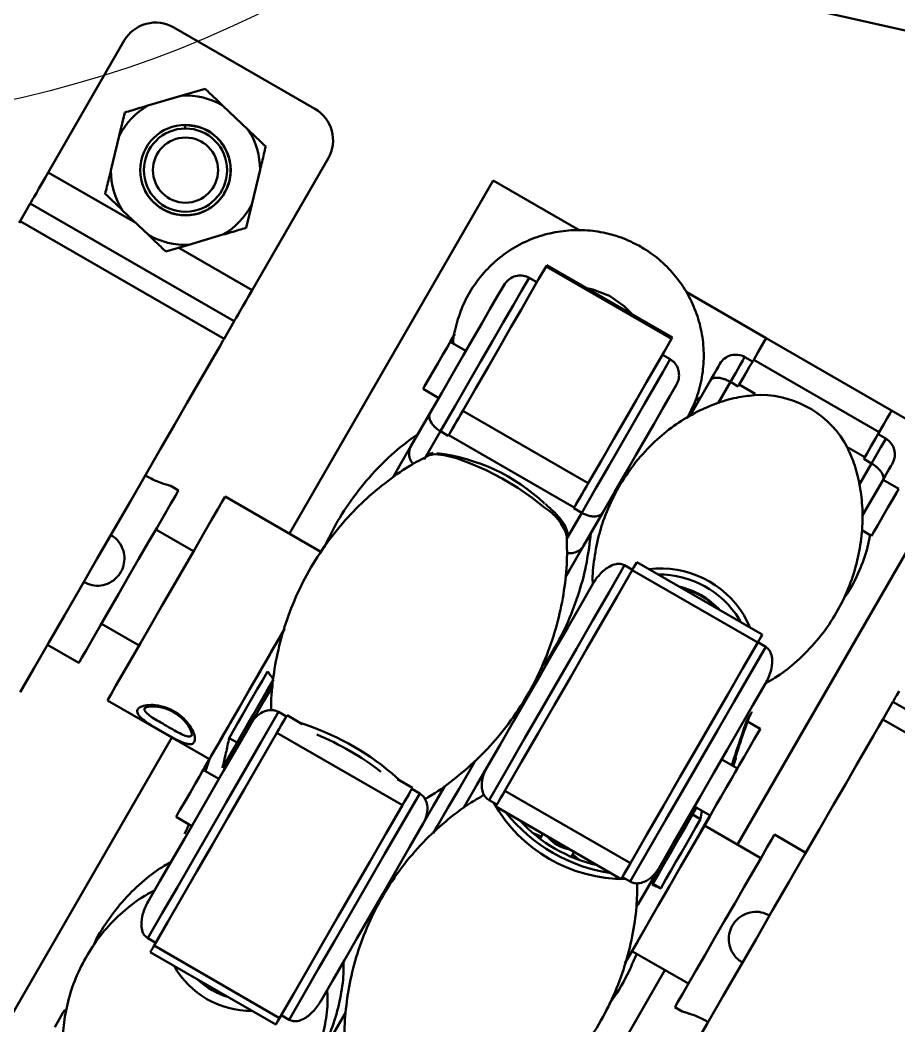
# Model space of a CAD drawing. Header units: millimetres. Extents: x 4430 to 5189, y 950 to 1287.
# Drawn here: x 4604.1 to 4652.7, y 1089.6 to 1145.1 of the extents above; entities that cross this region are included whole.
import ezdxf

# ---------------------------------------------------------------- set-up
doc = ezdxf.new("R2010")
doc.units = ezdxf.units.MM
doc.header["$LTSCALE"] = 0.5
doc.layers.add('BOL', color=7, linetype='Continuous', lineweight=50)
doc.layers.add('HAT', color=3, linetype='Continuous')

msp = doc.modelspace()

# ---------------------------------------------------------------- linework, layer by layer
at = {"layer": 'BOL'}
for p, q in [((4612.617, 1144.662), (4620.411, 1140.162)), ((4605.688, 1136.66), (4609.885, 1143.93)), ((4611.193, 1140.343), (4613.077, 1140.897)), ((4613.077, 1140.897), (4614.35, 1141.272)), ((4615.311, 1140.356), (4616.734, 1139.002)), ((4609.607, 1138.678), (4609.919, 1139.968)), ((4613.113, 1139.244), (4613.242, 1139.272)), ((4613.242, 1139.189), (4613.242, 1139.272)), ((4613.243, 1139.083), (4613.242, 1139.189)), ((4609.145, 1136.769), (4609.607, 1138.678)), ((4616.946, 1130.16), (4621.143, 1137.43)), ((4605.509, 1136.351), (4605.336, 1136.052)), ((4605.688, 1136.66), (4605.509, 1136.351)), ((4605.688, 1136.66), (4610.524, 1133.868)), ((4617.383, 1136.796), (4616.92, 1134.887)), ((4605.336, 1136.052), (4605.175, 1135.772)), ((4630.254, 1136.211), (4619.004, 1116.725)), ((4635.036, 1133.45), (4630.254, 1136.211)), ((4604.906, 1135.306), (4604.807, 1135.135)), ((4605.03, 1135.521), (4604.906, 1135.306)), ((4605.175, 1135.772), (4605.03, 1135.521)), ((4604.135, 1133.97), (4604.697, 1134.944)), ((4604.737, 1135.013), (4604.697, 1134.944)), ((4604.697, 1134.944), (4615.955, 1128.444)), ((4604.807, 1135.135), (4604.737, 1135.013)), ((4616.92, 1134.887), (4616.608, 1133.597)), ((4611.216, 1133.209), (4609.794, 1134.564)), ((4604.075, 1133.867), (4604.135, 1133.97)), ((4604.135, 1133.97), (4615.393, 1127.47)), ((4615.335, 1133.222), (4613.45, 1132.668)), ((4613.45, 1132.668), (4612.177, 1132.293)), ((4612.889, 1132.503), (4616.946, 1130.16)), ((4632.764, 1130.758), (4633.174, 1131.468)), ((4633.174, 1131.468), (4633.211, 1131.532)), ((4640.102, 1127.468), (4633.174, 1131.468)), ((4633.211, 1131.532), (4633.22, 1131.547)), ((4640.148, 1127.547), (4633.22, 1131.547)), ((4632.235, 1130.842), (4631.823, 1130.127)), ((4632.235, 1130.842), (4632.668, 1130.592)), ((4630.48, 1129.802), (4630.838, 1130.422)), ((4632.303, 1129.96), (4632.764, 1130.758)), ((4635.429, 1130.272), (4635.76, 1130.199)), ((4616.767, 1129.851), (4616.595, 1129.552)), ((4616.946, 1130.16), (4616.767, 1129.851)), ((4630.076, 1129.102), (4630.48, 1129.802)), ((4631.823, 1130.127), (4631.348, 1129.305)), ((4631.793, 1129.075), (4632.303, 1129.96)), ((4635.76, 1130.199), (4636.679, 1129.84)), ((4636.679, 1129.84), (4637.491, 1129.279)), ((4645.323, 1127.511), (4640.908, 1130.06)), ((4616.433, 1129.272), (4616.288, 1129.021)), ((4616.595, 1129.552), (4616.433, 1129.272)), ((4631.348, 1129.305), (4630.813, 1128.378)), ((4637.491, 1129.279), (4637.938, 1128.823)), ((4616.065, 1128.635), (4615.995, 1128.513)), ((4616.164, 1128.806), (4616.065, 1128.635)), ((4616.288, 1129.021), (4616.164, 1128.806)), ((4629.627, 1128.325), (4630.076, 1129.102)), ((4631.235, 1128.109), (4631.793, 1129.075)), ((4615.393, 1127.47), (4615.955, 1128.444)), ((4615.995, 1128.513), (4615.955, 1128.444)), ((4629.135, 1127.472), (4629.627, 1128.325)), ((4630.813, 1128.378), (4630.22, 1127.352)), ((4630.632, 1127.065), (4631.235, 1128.109)), ((4615.333, 1127.367), (4615.393, 1127.47)), ((4627.883, 1127.303), (4628.14, 1127.748)), ((4628.601, 1126.548), (4629.135, 1127.472)), ((4639.692, 1126.758), (4640.102, 1127.468)), ((4640.139, 1127.532), (4640.102, 1127.468)), ((4640.148, 1127.547), (4640.139, 1127.532)), ((4645.301, 1127.472), (4645.221, 1127.334)), ((4645.323, 1127.511), (4645.301, 1127.472)), ((4652.251, 1123.511), (4645.323, 1127.511)), ((4614.86, 1126.548), (4615.154, 1127.057)), ((4615.154, 1127.057), (4615.333, 1127.367)), ((4627.478, 1126.602), (4627.706, 1126.998)), ((4627.706, 1126.998), (4627.848, 1127.242)), ((4627.848, 1127.242), (4627.883, 1127.303)), ((4628.749, 1126.803), (4627.883, 1127.303)), ((4630.22, 1127.352), (4629.574, 1126.233)), ((4629.986, 1125.946), (4630.632, 1127.065)), ((4645.083, 1127.095), (4644.888, 1126.757)), ((4645.221, 1127.334), (4645.083, 1127.095)), ((4614.455, 1125.846), (4614.86, 1126.548)), ((4627.197, 1126.115), (4627.478, 1126.602)), ((4628.029, 1125.556), (4628.601, 1126.548)), ((4639.231, 1125.96), (4639.692, 1126.758)), ((4640.029, 1126.342), (4639.596, 1126.592)), ((4644.119, 1126.425), (4644.03, 1126.271)), ((4644.14, 1126.462), (4644.119, 1126.425)), ((4644.573, 1126.212), (4644.14, 1126.462)), ((4644.888, 1126.757), (4644.636, 1126.321)), ((4613.946, 1124.965), (4614.455, 1125.846)), ((4626.906, 1125.611), (4627.197, 1126.115)), ((4629.574, 1126.233), (4628.877, 1125.025)), ((4629.3, 1124.758), (4629.986, 1125.946)), ((4638.721, 1125.075), (4639.231, 1125.96)), ((4639.617, 1125.627), (4640.029, 1126.342)), ((4642.581, 1125.761), (4642.689, 1125.949)), ((4642.689, 1125.949), (4642.754, 1126.06)), ((4642.754, 1126.06), (4642.774, 1126.096)), ((4643.871, 1125.996), (4643.644, 1125.603)), ((4644.03, 1126.271), (4643.871, 1125.996)), ((4644.302, 1125.743), (4644.414, 1125.936)), ((4644.414, 1125.936), (4644.51, 1126.102)), ((4644.51, 1126.102), (4644.586, 1126.233)), ((4644.586, 1126.233), (4644.636, 1126.321)), ((4644.636, 1126.321), (4651.564, 1122.321)), ((4626.65, 1125.167), (4626.906, 1125.611)), ((4627.419, 1124.5), (4628.029, 1125.556)), ((4639.142, 1124.805), (4639.617, 1125.627)), ((4642.233, 1125.159), (4642.428, 1125.497)), ((4642.428, 1125.497), (4642.581, 1125.761)), ((4643.644, 1125.603), (4643.349, 1125.092)), ((4643.947, 1125.127), (4644.062, 1125.326)), ((4644.062, 1125.326), (4644.183, 1125.536)), ((4644.183, 1125.536), (4644.302, 1125.743)), ((4613.343, 1123.919), (4613.946, 1124.965)), ((4626.383, 1124.705), (4626.385, 1124.71)), ((4626.383, 1124.705), (4627.249, 1124.205)), ((4626.385, 1124.71), (4626.467, 1124.851)), ((4626.467, 1124.851), (4626.65, 1125.167)), ((4628.877, 1125.025), (4628.132, 1123.736)), ((4628.577, 1123.506), (4629.3, 1124.758)), ((4638.163, 1124.109), (4638.721, 1125.075)), ((4638.607, 1123.878), (4639.142, 1124.805)), ((4640.364, 1124.922), (4640.007, 1124.302)), ((4641.104, 1123.203), (4642.233, 1125.159)), ((4643.349, 1125.092), (4642.677, 1123.929)), ((4643.349, 1125.092), (4643.782, 1124.842)), ((4643.844, 1124.949), (4643.782, 1124.842)), ((4643.844, 1124.949), (4643.947, 1125.127)), ((4644.725, 1124.441), (4643.844, 1124.949)), ((4626.775, 1123.385), (4627.419, 1124.5)), ((4640.007, 1124.302), (4639.602, 1123.602)), ((4641.704, 1124.243), (4641.422, 1124.089)), ((4612.654, 1122.727), (4613.343, 1123.919)), ((4628.132, 1123.736), (4627.344, 1122.371)), ((4637.56, 1123.065), (4638.163, 1124.109)), ((4638.015, 1122.852), (4638.607, 1123.878)), ((4639.602, 1123.602), (4639.153, 1122.825)), ((4625.712, 1121.543), (4626.775, 1123.385)), ((4628.233, 1122.91), (4628.354, 1123.12)), ((4628.354, 1123.12), (4628.471, 1123.322)), ((4628.471, 1123.322), (4628.577, 1123.506)), ((4628.577, 1123.506), (4635.505, 1119.506)), ((4636.914, 1121.946), (4637.56, 1123.065)), ((4652.011, 1123.095), (4651.816, 1122.757)), ((4652.149, 1123.334), (4652.011, 1123.095)), ((4652.229, 1123.472), (4652.149, 1123.334)), ((4652.251, 1123.511), (4652.229, 1123.472)), ((4656.235, 1121.211), (4652.251, 1123.511)), ((4611.893, 1121.408), (4612.654, 1122.727)), ((4627.913, 1122.357), (4628.006, 1122.517)), ((4628.006, 1122.517), (4628.114, 1122.705)), ((4628.114, 1122.705), (4628.233, 1122.91)), ((4637.368, 1121.733), (4638.015, 1122.852)), ((4639.153, 1122.825), (4638.661, 1121.972)), ((4651.816, 1122.757), (4651.564, 1122.321)), ((4627.344, 1122.371), (4626.516, 1120.936)), ((4627.344, 1122.371), (4627.777, 1122.121)), ((4627.777, 1122.121), (4627.798, 1122.156)), ((4627.798, 1122.156), (4627.843, 1122.234)), ((4634.726, 1118.156), (4627.798, 1122.156)), ((4627.843, 1122.234), (4627.913, 1122.357)), ((4636.228, 1120.758), (4636.914, 1121.946)), ((4638.661, 1121.972), (4638.128, 1121.048)), ((4651.342, 1121.936), (4651.231, 1121.743)), ((4651.438, 1122.102), (4651.342, 1121.936)), ((4651.514, 1122.233), (4651.438, 1122.102)), ((4651.934, 1121.962), (4651.501, 1122.212)), ((4651.564, 1122.321), (4651.514, 1122.233)), ((4651.824, 1121.771), (4651.913, 1121.925)), ((4651.913, 1121.925), (4651.934, 1121.962)), ((4611.072, 1119.986), (4611.893, 1121.408)), ((4625.089, 1120.465), (4625.712, 1121.543)), ((4636.671, 1120.525), (4637.368, 1121.733)), ((4649.641, 1121.781), (4649.867, 1121.36)), ((4650.772, 1120.949), (4649.88, 1121.464)), ((4651.111, 1121.536), (4650.99, 1121.326)), ((4651.231, 1121.743), (4651.111, 1121.536)), ((4651.438, 1121.103), (4651.665, 1121.496)), ((4651.665, 1121.496), (4651.824, 1121.771)), ((4626.631, 1121.021), (4626.641, 1121.026)), ((4626.641, 1121.026), (4627.007, 1121.101)), ((4627.007, 1121.101), (4627.541, 1121.052)), ((4627.541, 1121.052), (4628.219, 1120.882)), ((4628.219, 1120.882), (4629.005, 1120.6)), ((4638.128, 1121.048), (4637.555, 1120.056)), ((4643.735, 1099.56), (4656.235, 1121.211)), ((4650.772, 1120.949), (4650.711, 1120.842)), ((4651.144, 1120.592), (4650.711, 1120.842)), ((4650.875, 1121.127), (4650.772, 1120.949)), ((4650.99, 1121.326), (4650.875, 1121.127)), ((4651.144, 1120.592), (4651.438, 1121.103)), ((4624.729, 1119.84), (4625.089, 1120.465)), ((4629.005, 1120.6), (4629.861, 1120.22)), ((4635.505, 1119.506), (4636.228, 1120.758)), ((4635.927, 1119.236), (4636.671, 1120.525)), ((4637.596, 1120.127), (4637.838, 1120.247)), ((4650.465, 1119.418), (4651.144, 1120.592)), ((4652.107, 1120.261), (4651.955, 1119.997)), ((4652.215, 1120.449), (4652.107, 1120.261)), ((4652.28, 1120.56), (4652.215, 1120.449)), ((4652.3, 1120.596), (4652.28, 1120.56)), ((4610.205, 1118.484), (4611.072, 1119.986)), ((4629.861, 1120.22), (4630.743, 1119.761)), ((4630.743, 1119.761), (4631.607, 1119.245)), ((4637.555, 1120.056), (4636.945, 1119)), ((4637.758, 1120.208), (4637.614, 1119.924)), ((4651.955, 1119.997), (4651.76, 1119.659)), ((4652.647, 1119.196), (4651.781, 1119.696)), ((4612.875, 1119.109), (4612.427, 1119.368)), ((4631.607, 1119.245), (4632.41, 1118.699)), ((4635.139, 1117.871), (4635.927, 1119.236)), ((4635.399, 1119.322), (4635.282, 1119.12)), ((4635.505, 1119.506), (4635.399, 1119.322)), ((4651.76, 1119.659), (4650.627, 1117.698)), ((4652.633, 1119.173), (4652.522, 1118.981)), ((4652.647, 1119.196), (4652.633, 1119.173)), ((4612.704, 1118.813), (4612.459, 1118.388)), ((4612.843, 1119.054), (4612.704, 1118.813)), ((4612.875, 1119.109), (4612.843, 1119.054)), ((4615.296, 1118.503), (4615.429, 1118.733)), ((4615.429, 1118.733), (4615.453, 1118.775)), ((4620.744, 1115.72), (4615.453, 1118.775)), ((4632.41, 1118.699), (4633.111, 1118.15)), ((4635.043, 1118.705), (4634.934, 1118.517)), ((4635.161, 1118.91), (4635.043, 1118.705)), ((4635.282, 1119.12), (4635.161, 1118.91)), ((4636.945, 1119), (4636.301, 1117.885)), ((4652.316, 1118.624), (4652.046, 1118.156)), ((4652.522, 1118.981), (4652.316, 1118.624)), ((4609.307, 1116.929), (4610.205, 1118.484)), ((4612.459, 1118.388), (4612.118, 1117.798)), ((4614.703, 1117.476), (4615.051, 1118.079)), ((4615.051, 1118.079), (4615.296, 1118.503)), ((4634.706, 1118.121), (4634.726, 1118.156)), ((4635.139, 1117.871), (4634.706, 1118.121)), ((4634.771, 1118.234), (4634.726, 1118.156)), ((4634.842, 1118.357), (4634.771, 1118.234)), ((4634.934, 1118.517), (4634.842, 1118.357)), ((4652.046, 1118.156), (4651.754, 1117.649)), ((4612.118, 1117.798), (4611.696, 1117.067)), ((4614.265, 1116.717), (4614.703, 1117.476)), ((4634.315, 1116.445), (4635.139, 1117.871)), ((4636.301, 1117.885), (4635.238, 1116.043)), ((4651.754, 1117.649), (4651.483, 1117.18)), ((4608.393, 1115.346), (4609.307, 1116.929)), ((4611.696, 1117.067), (4611.209, 1116.224)), ((4613.703, 1115.744), (4611.625, 1116.944)), ((4650.601, 1116.914), (4651.147, 1116.598)), ((4651.483, 1117.18), (4651.275, 1116.82)), ((4613.753, 1115.829), (4614.265, 1116.717)), ((4651.162, 1116.624), (4651.147, 1116.598)), ((4651.275, 1116.82), (4651.162, 1116.624)), ((4611.209, 1116.224), (4610.679, 1115.305)), ((4613.184, 1114.844), (4613.753, 1115.829)), ((4635.238, 1116.043), (4634.466, 1114.707)), ((4607.479, 1113.764), (4608.393, 1115.346)), ((4610.679, 1115.305), (4610.125, 1114.346)), ((4612.58, 1113.798), (4613.184, 1114.844)), ((4634.466, 1114.707), (4634.255, 1114.341)), ((4637.506, 1114.971), (4636.649, 1113.488)), ((4637.93, 1114.705), (4637.115, 1113.294)), ((4637.506, 1114.971), (4637.939, 1114.721)), ((4637.93, 1114.705), (4638.027, 1114.874)), ((4644.858, 1110.705), (4637.93, 1114.705)), ((4638.027, 1114.874), (4638.105, 1115.009)), ((4638.105, 1115.009), (4638.158, 1115.1)), ((4638.158, 1115.1), (4638.183, 1115.143)), ((4638.183, 1115.143), (4638.184, 1115.147)), ((4645.113, 1111.147), (4638.184, 1115.147)), ((4610.125, 1114.346), (4609.571, 1113.387)), ((4606.581, 1112.208), (4607.479, 1113.764)), ((4611.962, 1112.728), (4612.58, 1113.798)), ((4635.072, 1112.756), (4635.758, 1113.944)), ((4609.571, 1113.387), (4609.04, 1112.468)), ((4636.649, 1113.488), (4635.761, 1111.949)), ((4637.115, 1113.294), (4636.275, 1111.838)), ((4609.04, 1112.468), (4608.554, 1111.625)), ((4611.353, 1111.673), (4611.962, 1112.728)), ((4634.368, 1111.536), (4635.072, 1112.756)), ((4605.714, 1110.706), (4606.581, 1112.208)), ((4635.761, 1111.949), (4634.845, 1110.363)), ((4643.83, 1112.005), (4643.931, 1111.829)), ((4644.113, 1112.207), (4644.448, 1111.53)), ((4608.554, 1111.625), (4608.132, 1110.894)), ((4608.625, 1111.748), (4610.703, 1110.548)), ((4610.775, 1110.672), (4611.353, 1111.673)), ((4618.725, 1111.441), (4618.514, 1111.077)), ((4618.633, 1111.282), (4618.727, 1111.445)), ((4633.647, 1110.288), (4634.368, 1111.536)), ((4636.275, 1111.838), (4635.413, 1110.345)), ((4608.132, 1110.894), (4607.791, 1110.304)), ((4618.514, 1111.077), (4617.9, 1110.014)), ((4618.022, 1110.225), (4618.633, 1111.282)), ((4644.955, 1110.874), (4644.858, 1110.705)), ((4645.033, 1111.009), (4644.955, 1110.874)), ((4645.086, 1111.1), (4645.033, 1111.009)), ((4645.111, 1111.143), (4645.086, 1111.1)), ((4645.113, 1111.147), (4645.111, 1111.143)), ((4604.893, 1109.284), (4605.714, 1110.706)), ((4605.643, 1110.583), (4607.375, 1109.583)), ((4607.791, 1110.304), (4607.546, 1109.879)), ((4610.248, 1109.759), (4610.775, 1110.672)), ((4632.913, 1109.017), (4633.647, 1110.288)), ((4634.845, 1110.363), (4633.907, 1108.738)), ((4635.413, 1110.345), (4634.532, 1108.82)), ((4644.858, 1110.705), (4644.043, 1109.294)), ((4644.444, 1108.988), (4645.3, 1110.471)), ((4645.3, 1110.471), (4644.867, 1110.721)), ((4607.546, 1109.879), (4607.407, 1109.638)), ((4609.792, 1108.97), (4610.248, 1109.759)), ((4617.9, 1110.014), (4617.284, 1108.946)), ((4617.405, 1109.155), (4618.022, 1110.225)), ((4604.132, 1107.965), (4604.893, 1109.284)), ((4607.407, 1109.638), (4607.375, 1109.583)), ((4616.803, 1108.113), (4617.405, 1109.155)), ((4633.024, 1109.208), (4632.877, 1109.293)), ((4644.043, 1109.294), (4643.203, 1107.838)), ((4609.423, 1108.331), (4609.792, 1108.97)), ((4617.284, 1108.946), (4616.688, 1107.913)), ((4617.511, 1108.622), (4617.228, 1108.132)), ((4617.797, 1109.118), (4617.511, 1108.622)), ((4617.743, 1108.013), (4618.123, 1108.671)), ((4632.168, 1107.725), (4632.913, 1109.017)), ((4633.907, 1108.738), (4632.951, 1107.082)), ((4634.532, 1108.82), (4633.637, 1107.27)), ((4643.555, 1107.449), (4644.444, 1108.988)), ((4609.155, 1107.866), (4609.423, 1108.331)), ((4616.238, 1107.134), (4616.803, 1108.113)), ((4617.228, 1108.132), (4616.949, 1107.649)), ((4617.605, 1107.502), (4618.079, 1108.324)), ((4645.284, 1108.444), (4644.598, 1107.256)), ((4608.953, 1107.517), (4608.997, 1107.592)), ((4608.953, 1107.517), (4614.583, 1104.267)), ((4608.997, 1107.592), (4609.155, 1107.866)), ((4616.688, 1107.913), (4616.133, 1106.952)), ((4616.949, 1107.649), (4616.676, 1107.177)), ((4617.068, 1106.571), (4617.605, 1107.502)), ((4617.368, 1107.363), (4617.743, 1108.013)), ((4631.413, 1106.419), (4632.168, 1107.725)), ((4643.203, 1107.838), (4642.341, 1106.345)), ((4652.368, 1107.513), (4652.328, 1107.444)), ((4652.439, 1107.635), (4652.368, 1107.513)), ((4652.537, 1107.806), (4652.439, 1107.635)), ((4652.661, 1108.021), (4652.537, 1107.806)), ((4616.133, 1106.952), (4615.639, 1106.097)), ((4615.731, 1106.256), (4616.238, 1107.134)), ((4616.676, 1107.177), (4616.411, 1106.718)), ((4616.998, 1106.723), (4617.368, 1107.363)), ((4632.951, 1107.082), (4631.982, 1105.404)), ((4633.637, 1107.27), (4632.73, 1105.699)), ((4642.64, 1105.863), (4643.555, 1107.449)), ((4644.598, 1107.256), (4643.894, 1106.036)), ((4651.766, 1106.47), (4652.328, 1107.444)), ((4663.586, 1100.944), (4652.328, 1107.444)), ((4616.411, 1106.718), (4616.155, 1106.274)), ((4616.637, 1106.098), (4616.998, 1106.723)), ((4616.856, 1106.205), (4617.068, 1106.571)), ((4618.401, 1106.881), (4617.428, 1105.195)), ((4618.401, 1106.881), (4618.834, 1106.631)), ((4618.659, 1106.327), (4618.749, 1106.483)), ((4618.749, 1106.483), (4618.817, 1106.601)), ((4618.817, 1106.601), (4618.858, 1106.673)), ((4618.858, 1106.673), (4618.871, 1106.695)), ((4619.707, 1106.213), (4618.871, 1106.695)), ((4630.653, 1105.101), (4631.413, 1106.419)), ((4644.35, 1106.553), (4644.235, 1106.355)), ((4644.438, 1106.706), (4644.35, 1106.553)), ((4644.5, 1106.813), (4644.438, 1106.706)), ((4644.535, 1106.874), (4644.5, 1106.813)), ((4644.543, 1106.887), (4644.535, 1106.874)), ((4651.706, 1106.367), (4651.527, 1106.057)), ((4651.766, 1106.47), (4651.706, 1106.367)), ((4663.024, 1099.97), (4651.766, 1106.47)), ((4615.639, 1106.097), (4615.225, 1105.38)), ((4615.3, 1105.509), (4615.731, 1106.256)), ((4615.909, 1105.847), (4615.674, 1105.44)), ((4616.155, 1106.274), (4615.909, 1105.847)), ((4616.11, 1104.913), (4616.865, 1106.221)), ((4616.286, 1105.489), (4616.637, 1106.098)), ((4618.313, 1105.728), (4618.434, 1105.938)), ((4618.434, 1105.938), (4618.552, 1106.142)), ((4618.552, 1106.142), (4618.659, 1106.327)), ((4642.341, 1106.345), (4641.46, 1104.82)), ((4641.701, 1104.238), (4642.64, 1105.863)), ((4643.894, 1106.036), (4643.174, 1104.788)), ((4645, 1105.951), (4644.302, 1106.354)), ((4644.986, 1105.927), (4644.875, 1105.735)), ((4645, 1105.951), (4644.986, 1105.927)), ((4651.527, 1106.057), (4651.233, 1105.548)), ((4612.504, 1105.467), (4601.254, 1085.981)), ((4615.225, 1105.38), (4614.905, 1104.826)), ((4614.96, 1104.921), (4615.3, 1105.509)), ((4616.112, 1105.187), (4615.674, 1105.44)), ((4615.946, 1104.901), (4616.286, 1105.489)), ((4617.404, 1104.154), (4618.313, 1105.728)), ((4625.241, 1101.728), (4618.313, 1105.728)), ((4631.982, 1105.404), (4631.005, 1103.711)), ((4632.73, 1105.699), (4631.816, 1104.116)), ((4644.669, 1105.378), (4644.399, 1104.911)), ((4644.875, 1105.735), (4644.669, 1105.378)), ((4651.233, 1105.548), (4650.828, 1104.846)), ((4614.905, 1104.826), (4614.691, 1104.454)), ((4614.724, 1104.512), (4614.96, 1104.921)), ((4615.364, 1103.621), (4616.11, 1104.913)), ((4615.62, 1104.335), (4615.946, 1104.901)), ((4617.428, 1105.195), (4616.466, 1103.528)), ((4629.888, 1103.777), (4630.653, 1105.101)), ((4641.46, 1104.82), (4640.565, 1103.27)), ((4643.174, 1104.788), (4642.44, 1103.517)), ((4644.399, 1104.911), (4644.107, 1104.404)), ((4650.828, 1104.846), (4650.319, 1103.965)), ((4614.317, 1103.806), (4614.58, 1104.262)), ((4614.583, 1104.268), (4614.373, 1103.605)), ((4614.58, 1104.262), (4614.583, 1104.268)), ((4614.59, 1104.28), (4614.583, 1104.267)), ((4614.584, 1104.269), (4614.601, 1104.299)), ((4614.691, 1104.454), (4614.59, 1104.28)), ((4614.601, 1104.299), (4614.724, 1104.512)), ((4615.308, 1103.796), (4615.62, 1104.335)), ((4616.506, 1102.598), (4617.404, 1104.154)), ((4629.252, 1104.174), (4628.993, 1103.727)), ((4628.994, 1103.729), (4629.248, 1104.168)), ((4640.745, 1102.582), (4641.701, 1104.238)), ((4643.736, 1103.762), (4642.87, 1104.262)), ((4643.516, 1104.097), (4643.582, 1104.213)), ((4643.662, 1104.35), (4643.577, 1104.398)), ((4643.582, 1104.213), (4643.629, 1104.293)), ((4643.629, 1104.293), (4643.655, 1104.339)), ((4643.655, 1104.339), (4643.662, 1104.35)), ((4644.107, 1104.404), (4643.836, 1103.935)), ((4614.038, 1103.324), (4614.194, 1103.594)), ((4614.194, 1103.594), (4614.243, 1103.68)), ((4614.243, 1103.68), (4614.317, 1103.806)), ((4615.109, 1103.18), (4614.243, 1103.68)), ((4614.629, 1102.347), (4615.364, 1103.621)), ((4628.993, 1103.727), (4628.367, 1102.642)), ((4628.368, 1102.644), (4628.994, 1103.729)), ((4629.357, 1102.857), (4629.89, 1103.781)), ((4631.005, 1103.711), (4630.024, 1102.013)), ((4631.816, 1104.116), (4630.898, 1102.525)), ((4643.429, 1103.947), (4643.516, 1104.097)), ((4643.722, 1103.738), (4643.611, 1103.546)), ((4643.736, 1103.762), (4643.722, 1103.738)), ((4643.836, 1103.935), (4643.736, 1103.762)), ((4650.319, 1103.965), (4649.716, 1102.919)), ((4613.799, 1102.91), (4614.038, 1103.324)), ((4616.466, 1103.528), (4615.519, 1101.889)), ((4624.652, 1103.498), (4625.081, 1103.11)), ((4625.799, 1102.695), (4624.964, 1103.177)), ((4640.565, 1103.27), (4639.658, 1101.699)), ((4642.44, 1103.517), (4641.694, 1102.225)), ((4643.405, 1103.189), (4643.135, 1102.722)), ((4643.611, 1103.546), (4643.405, 1103.189)), ((4613.514, 1102.416), (4613.799, 1102.91)), ((4615.621, 1101.066), (4616.506, 1102.598)), ((4625.677, 1102.483), (4625.587, 1102.327)), ((4625.745, 1102.601), (4625.677, 1102.483)), ((4625.786, 1102.673), (4625.745, 1102.601)), ((4626.196, 1102.381), (4625.762, 1102.631)), ((4625.799, 1102.695), (4625.786, 1102.673)), ((4627.577, 1102.773), (4626.961, 1101.706)), ((4628.367, 1102.642), (4627.757, 1101.585)), ((4627.758, 1101.587), (4628.368, 1102.644)), ((4628.638, 1101.611), (4629.357, 1102.857)), ((4630.777, 1102.317), (4630.898, 1102.525)), ((4630.898, 1102.525), (4637.826, 1098.525)), ((4639.776, 1100.904), (4640.745, 1102.582)), ((4643.135, 1102.722), (4642.843, 1102.215)), ((4649.716, 1102.919), (4649.027, 1101.727)), ((4613.225, 1101.916), (4613.514, 1102.416)), ((4613.908, 1101.098), (4614.629, 1102.347)), ((4625.222, 1100.695), (4626.196, 1102.381)), ((4625.363, 1101.938), (4625.241, 1101.728)), ((4625.48, 1102.142), (4625.363, 1101.938)), ((4625.587, 1102.327), (4625.48, 1102.142)), ((4630.024, 1102.013), (4630.457, 1101.763)), ((4630.483, 1101.808), (4630.564, 1101.947)), ((4630.564, 1101.947), (4630.664, 1102.12)), ((4630.664, 1102.12), (4630.777, 1102.317)), ((4641.694, 1102.225), (4640.94, 1100.919)), ((4642.843, 1102.215), (4642.572, 1101.746)), ((4612.809, 1101.194), (4612.978, 1101.487)), ((4612.978, 1101.487), (4613.225, 1101.916)), ((4615.519, 1101.889), (4614.593, 1100.285)), ((4624.332, 1100.154), (4625.241, 1101.728)), ((4626.961, 1101.706), (4626.392, 1100.721)), ((4627.757, 1101.585), (4627.182, 1100.59)), ((4627.183, 1100.592), (4627.758, 1101.587)), ((4628.611, 1101.565), (4628.638, 1101.611)), ((4630.395, 1101.655), (4630.398, 1101.661)), ((4630.395, 1101.655), (4637.323, 1097.655)), ((4630.398, 1101.661), (4630.427, 1101.71)), ((4630.427, 1101.71), (4630.483, 1101.808)), ((4639.658, 1101.699), (4638.744, 1100.116)), ((4641.488, 1101.596), (4641.266, 1101.212)), ((4641.37, 1101.664), (4642.236, 1101.164)), ((4641.703, 1100.957), (4641.778, 1101.428)), ((4642.364, 1101.386), (4642.251, 1101.19)), ((4642.572, 1101.746), (4642.364, 1101.386)), ((4649.027, 1101.727), (4648.266, 1100.408)), ((4612.743, 1101.081), (4612.744, 1101.082)), ((4612.743, 1101.081), (4613.61, 1100.581)), ((4612.744, 1101.082), (4612.809, 1101.194)), ((4613.202, 1099.876), (4613.908, 1101.098)), ((4614.755, 1099.565), (4615.621, 1101.066)), ((4638.799, 1099.211), (4639.776, 1100.904)), ((4640.94, 1100.919), (4640.179, 1099.601)), ((4641.266, 1101.212), (4640.909, 1100.593)), ((4641.265, 1101.21), (4641.703, 1100.957)), ((4641.45, 1100.52), (4641.703, 1100.957)), ((4641.727, 1100.283), (4642.205, 1101.111)), ((4642.207, 1101.114), (4641.729, 1100.287)), ((4642.205, 1101.111), (4642.251, 1101.19)), ((4642.251, 1101.19), (4642.207, 1101.114)), ((4642.251, 1101.19), (4642.236, 1101.164)), ((4613.226, 1100.189), (4613.272, 1100.27)), ((4613.272, 1100.27), (4613.346, 1100.397)), ((4613.346, 1100.397), (4613.443, 1100.677)), ((4614.593, 1100.285), (4613.692, 1098.724)), ((4624.26, 1099.028), (4625.222, 1100.695)), ((4626.392, 1100.721), (4625.637, 1099.413)), ((4626.945, 1100.18), (4627.183, 1100.592)), ((4627.182, 1100.59), (4626.946, 1100.181)), ((4640.909, 1100.593), (4640.543, 1099.96)), ((4641.184, 1099.341), (4641.727, 1100.283)), ((4641.729, 1100.287), (4641.186, 1099.346)), ((4641.189, 1100.067), (4641.45, 1100.52)), ((4645.034, 1098.81), (4641.916, 1100.61)), ((4648.266, 1100.408), (4647.445, 1098.986)), ((4612.515, 1098.685), (4613.202, 1099.876)), ((4613.206, 1100.155), (4613.226, 1100.189)), ((4613.206, 1100.155), (4613.206, 1100.154)), ((4613.206, 1100.155), (4613.206, 1100.155)), ((4623.434, 1098.598), (4624.332, 1100.154)), ((4632.45, 1100.193), (4632.452, 1100.193)), ((4632.452, 1100.193), (4632.91, 1100.01)), ((4632.993, 1100.155), (4632.841, 1099.892)), ((4638.744, 1100.116), (4637.826, 1098.525)), ((4640.543, 1099.96), (4640.17, 1099.314)), ((4640.919, 1099.6), (4641.189, 1100.067)), ((4645.368, 1099.388), (4645.613, 1099.813)), ((4645.613, 1099.813), (4645.752, 1100.054)), ((4645.752, 1100.054), (4645.784, 1100.109)), ((4647.516, 1099.109), (4645.784, 1100.109)), ((4613.909, 1098.1), (4614.755, 1099.565)), ((4625.637, 1099.413), (4624.89, 1098.121)), ((4634.573, 1098.892), (4634.725, 1099.155)), ((4637.819, 1097.513), (4638.799, 1099.211)), ((4640.179, 1099.601), (4639.415, 1098.277)), ((4640.17, 1099.314), (4639.792, 1098.659)), ((4640.594, 1098.321), (4641.184, 1099.341)), ((4641.186, 1099.346), (4640.597, 1098.325)), ((4640.643, 1099.122), (4640.919, 1099.6)), ((4645.027, 1098.798), (4645.368, 1099.388)), ((4611.848, 1097.531), (4612.515, 1098.685)), ((4613.692, 1098.724), (4612.821, 1097.216)), ((4622.55, 1097.066), (4623.434, 1098.598)), ((4623.313, 1097.389), (4624.26, 1099.028)), ((4634.69, 1098.975), (4635.03, 1098.704)), ((4639.792, 1098.659), (4639.411, 1097.999)), ((4640.077, 1098.141), (4640.362, 1098.635)), ((4640.362, 1098.635), (4640.643, 1099.122)), ((4644.605, 1098.067), (4645.027, 1098.798)), ((4647.445, 1098.986), (4646.578, 1097.484)), ((4613.087, 1096.677), (4613.909, 1098.1)), ((4624.89, 1098.121), (4624.155, 1096.847)), ((4637.592, 1098.12), (4637.492, 1097.947)), ((4637.705, 1098.317), (4637.592, 1098.12)), ((4637.826, 1098.525), (4637.705, 1098.317)), ((4639.375, 1098.209), (4638.841, 1097.283)), ((4639.415, 1098.277), (4639.375, 1098.209)), ((4639.789, 1097.643), (4640.077, 1098.141)), ((4639.981, 1097.258), (4640.594, 1098.321)), ((4640.597, 1098.325), (4639.983, 1097.262)), ((4644.118, 1097.224), (4644.605, 1098.067)), ((4611.205, 1096.416), (4611.848, 1097.531)), ((4624.725, 1097.834), (4624.85, 1097.762)), ((4624.826, 1097.775), (4624.762, 1097.631)), ((4637.327, 1097.661), (4637.323, 1097.655)), ((4637.355, 1097.71), (4637.327, 1097.661)), ((4637.411, 1097.808), (4637.355, 1097.71)), ((4637.819, 1097.513), (4637.386, 1097.763)), ((4637.492, 1097.947), (4637.411, 1097.808)), ((4639.411, 1097.999), (4639.028, 1097.336)), ((4639.501, 1097.143), (4639.789, 1097.643)), ((4646.578, 1097.484), (4645.68, 1095.929)), ((4612.821, 1097.216), (4611.984, 1095.766)), ((4621.683, 1095.565), (4622.55, 1097.066)), ((4622.387, 1095.785), (4623.313, 1097.389)), ((4638.841, 1097.283), (4638.258, 1096.273)), ((4639.063, 1097.396), (4639.501, 1097.143)), ((4639.364, 1096.19), (4639.981, 1097.258)), ((4639.983, 1097.262), (4639.367, 1096.195)), ((4643.587, 1096.305), (4644.118, 1097.224)), ((4612.294, 1095.303), (4613.087, 1096.677)), ((4624.155, 1096.847), (4623.434, 1095.598)), ((4638.258, 1096.273), (4638.19, 1096.156)), ((4638.768, 1095.158), (4639.364, 1096.19)), ((4639.367, 1096.195), (4638.771, 1095.162)), ((4643.034, 1095.346), (4643.587, 1096.305)), ((4645.68, 1095.929), (4644.766, 1094.346)), ((4611.984, 1095.766), (4611.186, 1094.384)), ((4611.531, 1093.982), (4612.294, 1095.303)), ((4620.837, 1094.1), (4621.683, 1095.565)), ((4621.486, 1094.224), (4622.387, 1095.785)), ((4623.434, 1095.598), (4622.728, 1094.376)), ((4642.48, 1094.387), (4643.034, 1095.346)), ((4638.214, 1094.197), (4638.768, 1095.158)), ((4638.771, 1095.162), (4638.216, 1094.201)), ((4611.186, 1094.384), (4611.619, 1094.134)), ((4620.615, 1092.716), (4621.486, 1094.224)), ((4622.728, 1094.376), (4622.041, 1093.185)), ((4637.72, 1093.343), (4638.214, 1094.197)), ((4638.216, 1094.201), (4637.723, 1093.347)), ((4641.949, 1093.468), (4642.48, 1094.387)), ((4644.766, 1094.346), (4643.852, 1092.764)), ((4611.323, 1093.622), (4611.335, 1093.642)), ((4611.323, 1093.622), (4618.251, 1089.622)), ((4611.335, 1093.642), (4611.375, 1093.712)), ((4611.375, 1093.712), (4611.442, 1093.827)), ((4611.442, 1093.827), (4611.531, 1093.982)), ((4611.531, 1093.982), (4618.459, 1089.982)), ((4620.016, 1092.677), (4620.837, 1094.1)), ((4637.916, 1093.682), (4641.034, 1091.882)), ((4622.041, 1093.185), (4621.375, 1092.031)), ((4637.723, 1093.347), (4637.529, 1093.011)), ((4637.556, 1093.058), (4637.72, 1093.343)), ((4641.463, 1092.625), (4641.949, 1093.468)), ((4619.222, 1091.303), (4620.016, 1092.677)), ((4619.778, 1091.266), (4620.615, 1092.716)), ((4627.235, 1070.981), (4639.735, 1092.632)), ((4641.041, 1091.894), (4641.463, 1092.625)), ((4643.852, 1092.764), (4642.954, 1091.208)), ((4621.375, 1092.031), (4620.731, 1090.916)), ((4640.7, 1091.304), (4641.041, 1091.894)), ((4618.459, 1089.982), (4619.222, 1091.303)), ((4618.98, 1089.884), (4619.778, 1091.266)), ((4640.316, 1090.638), (4640.455, 1090.879)), ((4640.455, 1090.879), (4640.7, 1091.304)), ((4642.954, 1091.208), (4642.087, 1089.706)), ((4606.308, 1089.935), (4606.501, 1090.27)), ((4606.501, 1090.27), (4606.596, 1090.433)), ((4606.596, 1090.433), (4606.602, 1090.444)), ((4621.835, 1089.828), (4622.095, 1090.279)), ((4640.284, 1090.583), (4640.316, 1090.638)), ((4640.284, 1090.583), (4640.732, 1090.324)), ((4606.046, 1089.481), (4606.308, 1089.935)), ((4618.304, 1089.712), (4618.263, 1089.642)), ((4618.37, 1089.827), (4618.304, 1089.712)), ((4618.459, 1089.982), (4618.37, 1089.827)), ((4618.98, 1089.884), (4618.547, 1090.134)), ((4620.331, 1087.223), (4621.835, 1089.828)), ((4642.087, 1089.706), (4641.266, 1088.284)), ((4618.263, 1089.642), (4618.251, 1089.622))]:
    msp.add_line(p, q, dxfattribs=at)
msp.add_lwpolyline([(4570.275, 1163.039), (4717.401, 1130.072)], dxfattribs=at)
for radius in [2.5, 2.3, 1.8]:
    msp.add_circle((4613.264, 1136.783), radius, dxfattribs=at)
for centre, radius, start, end in [((4611.617, 1142.93), 2, 60, 150), ((4613.264, 1136.783), 4.119, 60.1872, 92.5977), ((4613.264, 1136.783), 4.119, 120.1872, 152.5977), ((4619.411, 1138.43), 2, 330, 60), ((4613.264, 1136.783), 4.119, 0.1872, 32.5977), ((4613.264, 1136.783), 4.119, 180.1872, 212.5977), ((4613.264, 1136.783), 4.119, 300.1872, 332.5977), ((4613.264, 1136.783), 4.119, 240.1872, 272.5977), ((4643.64, 1125.596), 1, 60, 150), ((4644.982, 1118.905), 5.475, 31.6892, 93.4608), ((4651.434, 1121.096), 1, 330, 60), ((4625.958, 1110.856), 10.366, 46.5932, 83.4761), ((4631.591, 1115.721), 2.866, 17.4061, 57.9649), ((4639.477, 1109.358), 5.442, 31.57, 96.6262), ((4639.416, 1109.274), 5.191, 31.7472, 90.5524), ((4639.478, 1109.387), 4.536, 43.1067, 76.8937), ((4639.607, 1109.611), 4.242, 44.2537, 75.7461), ((4615.018, 1091.965), 15.027, 50.1263, 72.2867), ((4614.685, 1091.444), 15.333, 52.3325, 67.6674), ((4637.484, 1105.933), 8.272, 209.4707, 270.5293), ((4638.147, 1107.082), 9.211, 218.6017, 261.3983), ((4637.835, 1106.541), 8.326, 222.7668, 257.2331), ((4634.865, 1101.397), 2.145, 219.6527, 260.3473), ((4616.882, 1095.249), 4.871, 209.3238, 270.6761), ((4616.844, 1095.183), 4.229, 226.567, 253.4337), ((4616.744, 1095.01), 3.954, 231.7669, 248.2331)]:
    msp.add_arc(centre, radius, start, end, dxfattribs=at)
for points, knots in [([(4614.35, 1141.272), (4614.538, 1141.093), (4614.855, 1140.791), (4615.179, 1140.482), (4615.311, 1140.356)], [0, 0, 0, 0, 0.592737, 1, 1, 1, 1]), ([(4609.919, 1139.968), (4610.049, 1140.006), (4610.468, 1140.13), (4610.897, 1140.256), (4611.193, 1140.343)], [0, 0, 0, 0, 0.309705, 1, 1, 1, 1]), ([(4613.242, 1139.272), (4613.544, 1139.242), (4614.158, 1139.183), (4614.955, 1138.682), (4615.559, 1137.908), (4615.831, 1136.892), (4615.645, 1135.844), (4615.082, 1134.991), (4614.273, 1134.437), (4613.315, 1134.232), (4612.337, 1134.398), (4611.544, 1134.931), (4611.078, 1135.436), (4611.003, 1135.74), (4611.003, 1135.741)], [0, 0, 0, 0, 0.085038, 0.172566, 0.256918, 0.358137, 0.460103, 0.548407, 0.640338, 0.730038, 0.819442, 0.911427, 0.999858, 1, 1, 1, 1]), ([(4616.734, 1139.002), (4616.781, 1138.956), (4617.106, 1138.647), (4617.423, 1138.345), (4617.695, 1138.086)], [0, 0, 0, 0, 0.145977, 1, 1, 1, 1]), ([(4617.695, 1138.086), (4617.663, 1137.955), (4617.56, 1137.531), (4617.455, 1137.096), (4617.383, 1136.796)], [0, 0, 0, 0, 0.309701, 1, 1, 1, 1]), ([(4608.833, 1135.479), (4608.864, 1135.61), (4608.967, 1136.035), (4609.072, 1136.469), (4609.145, 1136.769)], [0, 0, 0, 0, 0.309701, 1, 1, 1, 1]), ([(4609.794, 1134.564), (4609.746, 1134.609), (4609.422, 1134.918), (4609.104, 1135.221), (4608.833, 1135.479)], [0, 0, 0, 0, 0.145977, 1, 1, 1, 1]), ([(4616.608, 1133.597), (4616.478, 1133.559), (4616.06, 1133.436), (4615.631, 1133.309), (4615.335, 1133.222)], [0, 0, 0, 0, 0.309699, 1, 1, 1, 1]), ([(4612.177, 1132.293), (4611.989, 1132.472), (4611.672, 1132.774), (4611.348, 1133.083), (4611.216, 1133.209)], [0, 0, 0, 0, 0.592742, 1, 1, 1, 1]), ([(4638.202, 1132.664), (4638.048, 1132.742), (4637.542, 1132.996), (4636.626, 1133.302), (4635.454, 1133.49), (4634.264, 1133.473), (4633.093, 1133.254), (4631.976, 1132.839), (4630.945, 1132.24), (4630.031, 1131.474), (4629.261, 1130.563), (4628.65, 1129.535), (4628.247, 1128.418), (4628.047, 1127.624), (4628.04, 1127.212), (4628.039, 1127.196)], [0, 0, 0, 0, 0.037821, 0.124457, 0.211259, 0.298171, 0.385205, 0.472362, 0.559628, 0.646975, 0.734367, 0.821764, 0.909125, 0.9964, 1, 1, 1, 1]), ([(4640.984, 1123.129), (4641.161, 1123.482), (4641.514, 1124.189), (4641.807, 1125.346), (4641.913, 1126.532), (4641.812, 1127.718), (4641.513, 1128.869), (4641.022, 1129.951), (4640.355, 1130.935), (4639.531, 1131.788), (4638.784, 1132.341), (4638.321, 1132.598), (4638.202, 1132.664)], [0, 0, 0, 0, 0.106991, 0.214477, 0.321836, 0.429041, 0.536087, 0.642984, 0.749761, 0.856459, 0.963132, 1, 1, 1, 1]), ([(4630.838, 1130.422), (4630.911, 1130.525), (4631.058, 1130.73), (4631.389, 1130.922), (4631.748, 1130.99), (4632.04, 1130.942), (4632.188, 1130.866), (4632.235, 1130.842)], [0, 0, 0, 0, 0.232835, 0.465948, 0.690676, 0.90163, 1, 1, 1, 1]), ([(4640.029, 1126.342), (4640.117, 1126.279), (4640.293, 1126.153), (4640.459, 1125.865), (4640.53, 1125.537), (4640.5, 1125.206), (4640.407, 1125.012), (4640.364, 1124.922)], [0, 0, 0, 0, 0.1988247, 0.3974835, 0.6009576, 0.815765, 1, 1, 1, 1]), ([(4643.349, 1125.092), (4643.279, 1125.13), (4643.139, 1125.205), (4642.908, 1125.287), (4642.638, 1125.341), (4642.381, 1125.312), (4642.27, 1125.223), (4642.234, 1125.16), (4642.233, 1125.159)], [0, 0, 0, 0, 0.107629, 0.214421, 0.382766, 0.663944, 0.997018, 1, 1, 1, 1]), ([(4644.666, 1124.361), (4644.342, 1124.325), (4643.622, 1124.244), (4642.508, 1123.905), (4641.341, 1123.386), (4640.211, 1122.684), (4639.117, 1121.787), (4638.111, 1120.703), (4637.244, 1119.454), (4636.571, 1118.123), (4636.09, 1116.749), (4635.827, 1115.374), (4635.723, 1114.432), (4635.755, 1113.966), (4635.757, 1113.942)], [0, 0, 0, 0, 0.068574, 0.152058, 0.238637, 0.327546, 0.418144, 0.519271, 0.619095, 0.716973, 0.812547, 0.905417, 0.995211, 1, 1, 1, 1]), ([(4627.344, 1122.371), (4627.277, 1122.414), (4627.143, 1122.499), (4626.963, 1122.668), (4626.792, 1122.895), (4626.705, 1123.16), (4626.735, 1123.315), (4626.775, 1123.384), (4626.775, 1123.385)], [0, 0, 0, 0, 0.10763, 0.214424, 0.382773, 0.663946, 0.997024, 1, 1, 1, 1]), ([(4626.102, 1122.218), (4625.764, 1121.976), (4624.978, 1121.41), (4623.821, 1120.31), (4622.66, 1118.953), (4621.665, 1117.487), (4621.167, 1116.455), (4620.933, 1115.973)], [0, 0, 0, 0, 0.152933, 0.355974, 0.582474, 0.804442, 1, 1, 1, 1]), ([(4625.838, 1120.563), (4625.794, 1120.619), (4625.683, 1120.757), (4625.604, 1121.021), (4625.606, 1121.299), (4625.669, 1121.469), (4625.711, 1121.541), (4625.712, 1121.543)], [0, 0, 0, 0, 0.182132, 0.454556, 0.745128, 0.993551, 1, 1, 1, 1]), ([(4645.3, 1108.472), (4645.473, 1108.565), (4646.038, 1108.87), (4646.955, 1109.591), (4648.008, 1110.625), (4648.927, 1111.846), (4649.657, 1113.158), (4650.19, 1114.523), (4650.524, 1115.903), (4650.667, 1117.26), (4650.633, 1118.561), (4650.432, 1119.766), (4650.168, 1120.705), (4649.923, 1121.204), (4649.842, 1121.368)], [0, 0, 0, 0, 0.03947, 0.129729, 0.231356, 0.331832, 0.43044, 0.526868, 0.620679, 0.711524, 0.798971, 0.882482, 0.961401, 1, 1, 1, 1]), ([(4626.676, 1121.024), (4626.329, 1120.841), (4625.487, 1120.398), (4624.243, 1119.514), (4622.953, 1118.406), (4621.744, 1117.115), (4620.656, 1115.662), (4619.726, 1114.07), (4618.998, 1112.424), (4618.464, 1110.75), (4618.133, 1109.074), (4617.982, 1107.813), (4617.992, 1107.121), (4617.994, 1106.981)], [0, 0, 0, 0, 0.068299, 0.165703, 0.263829, 0.362414, 0.470727, 0.576643, 0.680006, 0.780929, 0.879469, 0.975595, 1, 1, 1, 1]), ([(4626.944, 1121.174), (4626.856, 1121.152), (4626.666, 1121.106), (4626.482, 1120.946), (4626.467, 1120.826), (4626.465, 1120.81)], [0, 0, 0, 0, 0.42754, 0.922309, 1, 1, 1, 1]), ([(4651.76, 1119.659), (4651.76, 1119.66), (4651.796, 1119.724), (4651.818, 1119.864), (4651.715, 1120.101), (4651.533, 1120.308), (4651.346, 1120.466), (4651.211, 1120.55), (4651.144, 1120.592)], [0, 0, 0, 0, 0.002982, 0.336055, 0.617236, 0.785579, 0.892372, 1, 1, 1, 1]), ([(4611.039, 1119.929), (4611.184, 1119.85), (4611.474, 1119.693), (4611.89, 1119.528), (4612.22, 1119.419), (4612.42, 1119.365), (4612.423, 1119.364), (4612.424, 1119.364)], [0, 0, 0, 0, 0.209358, 0.418513, 0.632636, 0.850274, 1, 1, 1, 1]), ([(4634.298, 1116.479), (4634.324, 1116.543), (4634.39, 1116.71), (4634.296, 1117.016), (4634.082, 1117.4), (4633.693, 1117.86), (4633.307, 1118.203), (4633.121, 1118.368)], [0, 0, 0, 0, 0.116301, 0.29891, 0.519475, 0.768007, 1, 1, 1, 1]), ([(4636.301, 1117.885), (4636.301, 1117.884), (4636.261, 1117.815), (4636.142, 1117.711), (4635.868, 1117.655), (4635.587, 1117.689), (4635.35, 1117.761), (4635.209, 1117.834), (4635.139, 1117.871)], [0, 0, 0, 0, 0.002975, 0.336054, 0.617228, 0.785581, 0.892369, 1, 1, 1, 1]), ([(4607.643, 1114.047), (4607.794, 1113.978), (4608.096, 1113.841), (4608.602, 1113.835), (4609.085, 1113.983), (4609.498, 1114.289), (4609.783, 1114.712), (4609.912, 1115.196), (4609.881, 1115.697), (4609.681, 1116.159), (4609.414, 1116.49), (4609.196, 1116.597), (4609.133, 1116.628)], [0, 0, 0, 0, 0.104633, 0.209169, 0.316183, 0.424959, 0.531114, 0.634494, 0.738961, 0.846778, 0.955271, 1, 1, 1, 1]), ([(4626.489, 1102.073), (4626.549, 1102.106), (4627.1, 1102.405), (4628.067, 1103.121), (4629.362, 1104.221), (4630.57, 1105.514), (4631.659, 1106.967), (4632.588, 1108.559), (4633.316, 1110.205), (4633.849, 1111.879), (4634.187, 1113.555), (4634.352, 1115.127), (4634.326, 1116.13), (4634.315, 1116.581)], [0, 0, 0, 0, 0.011921, 0.109547, 0.207897, 0.306706, 0.415265, 0.521423, 0.625022, 0.726174, 0.824937, 0.921282, 1, 1, 1, 1]), ([(4632.898, 1109.281), (4633.13, 1109.613), (4633.701, 1110.433), (4634.406, 1111.853), (4635.022, 1113.479), (4635.449, 1115.116), (4635.581, 1116.212), (4635.646, 1116.75)], [0, 0, 0, 0, 0.150537, 0.37131, 0.5868, 0.797018, 1, 1, 1, 1]), ([(4649.61, 1113.143), (4649.675, 1113.231), (4650.022, 1113.699), (4650.47, 1114.651), (4650.893, 1115.74), (4651.014, 1116.418), (4651.054, 1116.643)], [0, 0, 0, 0, 0.085915, 0.457024, 0.820101, 1, 1, 1, 1]), ([(4635.238, 1116.043), (4635.237, 1116.041), (4635.195, 1115.969), (4635.08, 1115.83), (4634.839, 1115.689), (4634.57, 1115.625), (4634.392, 1115.652), (4634.32, 1115.663)], [0, 0, 0, 0, 0.006421, 0.253526, 0.542558, 0.81352, 1, 1, 1, 1]), ([(4635.758, 1113.944), (4635.759, 1113.946), (4635.882, 1114.159), (4636.154, 1114.527), (4636.608, 1114.897), (4636.995, 1115.045), (4637.284, 1115.064), (4637.432, 1115.002), (4637.506, 1114.971)], [0, 0, 0, 0, 0.002977, 0.336056, 0.61723, 0.785578, 0.892371, 1, 1, 1, 1]), ([(4645.3, 1110.471), (4645.364, 1110.422), (4645.492, 1110.326), (4645.619, 1110.066), (4645.685, 1109.657), (4645.591, 1109.079), (4645.408, 1108.659), (4645.285, 1108.446), (4645.284, 1108.444)], [0, 0, 0, 0, 0.107625, 0.214416, 0.382762, 0.663946, 0.997026, 1, 1, 1, 1]), ([(4618.123, 1108.671), (4618.071, 1108.743), (4617.969, 1108.889), (4617.854, 1109.042), (4617.797, 1109.118)], [0, 0, 0, 0, 0.499979, 1, 1, 1, 1]), ([(4613.745, 1105.216), (4613.739, 1105.206), (4613.695, 1105.138), (4613.551, 1105.077), (4613.233, 1105.137), (4612.806, 1105.324), (4612.297, 1105.599), (4611.765, 1105.906), (4611.276, 1106.202), (4610.878, 1106.48), (4610.632, 1106.73), (4610.569, 1106.951), (4610.698, 1107.13), (4611.011, 1107.25), (4611.471, 1107.282), (4612.024, 1107.195), (4612.591, 1106.966), (4613.086, 1106.62), (4613.467, 1106.205), (4613.713, 1105.78), (4613.811, 1105.421), (4613.766, 1105.28), (4613.745, 1105.216)], [0, 0, 0, 0, 0.008755, 0.061375, 0.113781, 0.167276, 0.220759, 0.272212, 0.322429, 0.374318, 0.428961, 0.479602, 0.532515, 0.585105, 0.637965, 0.691732, 0.744438, 0.795015, 0.845661, 0.898884, 0.954172, 1, 1, 1, 1]), ([(4611.048, 1107.106), (4611.032, 1107.088), (4610.976, 1107.026), (4611.048, 1106.882), (4611.254, 1106.69), (4611.595, 1106.472), (4612.006, 1106.234), (4612.447, 1105.979), (4612.864, 1105.741), (4613.211, 1105.57), (4613.469, 1105.505), (4613.586, 1105.548), (4613.621, 1105.602), (4613.626, 1105.61)], [0, 0, 0, 0, 0.040432, 0.139588, 0.248076, 0.352686, 0.454956, 0.560073, 0.668858, 0.776386, 0.880103, 0.982938, 1, 1, 1, 1]), ([(4611.027, 1107.119), (4611.025, 1107.111), (4611.014, 1107.08), (4611.052, 1107.133), (4611.266, 1107.184), (4611.616, 1107.196), (4612.079, 1107.1), (4612.439, 1106.978), (4612.589, 1106.871), (4612.592, 1106.869)], [0, 0, 0, 0, 0.05064, 0.21331, 0.373657, 0.566305, 0.780438, 0.996921, 1, 1, 1, 1]), ([(4618.401, 1106.881), (4618.328, 1106.914), (4618.183, 1106.981), (4617.913, 1106.994), (4617.564, 1106.911), (4617.175, 1106.654), (4616.959, 1106.382), (4616.866, 1106.222), (4616.865, 1106.221)], [0, 0, 0, 0, 0.107628, 0.21442, 0.382767, 0.663943, 0.997022, 1, 1, 1, 1]), ([(4612.592, 1106.869), (4612.742, 1106.772), (4613.047, 1106.574), (4613.38, 1106.198), (4613.583, 1105.841), (4613.609, 1105.703), (4613.621, 1105.639)], [0, 0, 0, 0, 0.250363, 0.507289, 0.770393, 1, 1, 1, 1]), ([(4643.624, 1104.371), (4643.74, 1104.717), (4643.993, 1105.477), (4644.258, 1106.233), (4644.402, 1106.644)], [0, 0, 0, 0, 0.454954, 1, 1, 1, 1]), ([(4644.235, 1106.355), (4644.098, 1105.955), (4643.823, 1105.154), (4643.56, 1104.35), (4643.429, 1103.947)], [0, 0, 0, 0, 0.49998, 1, 1, 1, 1]), ([(4615.674, 1105.44), (4615.616, 1105.165), (4615.5, 1104.614), (4615.372, 1104.069), (4615.308, 1103.796)], [0, 0, 0, 0, 0.4999714, 1, 1, 1, 1]), ([(4643.51, 1103.892), (4643.518, 1103.917), (4643.56, 1104.053), (4643.607, 1104.189), (4643.647, 1104.301)], [0, 0, 0, 0, 0.1811941, 1, 1, 1, 1]), ([(4629.888, 1103.777), (4629.887, 1103.776), (4629.786, 1103.601), (4629.644, 1103.25), (4629.597, 1102.753), (4629.689, 1102.391), (4629.83, 1102.154), (4629.959, 1102.06), (4630.024, 1102.013)], [0, 0, 0, 0, 0.00298, 0.336059, 0.617234, 0.785582, 0.892369, 1, 1, 1, 1]), ([(4629.755, 1102.299), (4629.477, 1102.14), (4628.726, 1101.711), (4627.594, 1100.837), (4626.329, 1099.666), (4625.169, 1098.304), (4624.155, 1096.784), (4623.341, 1095.194), (4622.728, 1093.565), (4622.307, 1091.923), (4622.082, 1090.297), (4622.013, 1088.97), (4622.076, 1088.202), (4622.096, 1087.956)], [0, 0, 0, 0, 0.056738, 0.152838, 0.249795, 0.357947, 0.463934, 0.567379, 0.66835, 0.76685, 0.86282, 0.956082, 1, 1, 1, 1]), ([(4626.392, 1100.721), (4626.392, 1100.722), (4626.485, 1100.882), (4626.612, 1101.206), (4626.64, 1101.671), (4626.537, 1102.014), (4626.391, 1102.242), (4626.261, 1102.335), (4626.196, 1102.381)], [0, 0, 0, 0, 0.002978, 0.336057, 0.617233, 0.785583, 0.892371, 1, 1, 1, 1]), ([(4612.476, 1098.593), (4612.347, 1098.526), (4611.824, 1098.254), (4610.939, 1097.575), (4609.863, 1096.563), (4608.94, 1095.348), (4608.374, 1094.463), (4608.176, 1093.973), (4608.165, 1093.946)], [0, 0, 0, 0, 0.068722, 0.279888, 0.518563, 0.754686, 0.986517, 1, 1, 1, 1]), ([(4637.819, 1097.513), (4637.892, 1097.48), (4638.038, 1097.415), (4638.314, 1097.412), (4638.673, 1097.513), (4639.081, 1097.802), (4639.312, 1098.101), (4639.414, 1098.276), (4639.415, 1098.277)], [0, 0, 0, 0, 0.107627, 0.21442, 0.382766, 0.663943, 0.997024, 1, 1, 1, 1]), ([(4611.554, 1097.021), (4611.36, 1096.922), (4610.784, 1096.627), (4609.879, 1095.933), (4608.876, 1094.955), (4608.009, 1093.796), (4607.328, 1092.546), (4606.843, 1091.24), (4606.556, 1089.92), (4606.46, 1088.621), (4606.544, 1087.378), (4606.791, 1086.222), (4607.173, 1085.177), (4607.69, 1084.279), (4608.075, 1083.718), (4608.329, 1083.486), (4608.335, 1083.48)], [0, 0, 0, 0, 0.0414153, 0.1229102, 0.2141441, 0.3045394, 0.3934378, 0.4804737, 0.5651881, 0.6472214, 0.7261592, 0.8015121, 0.8726768, 0.9388054, 0.9984756, 1, 1, 1, 1]), ([(4629.613, 1083.616), (4629.728, 1083.667), (4630.327, 1083.936), (4631.357, 1084.583), (4632.675, 1085.558), (4633.936, 1086.738), (4635.097, 1088.098), (4636.111, 1089.618), (4636.924, 1091.208), (4637.539, 1092.837), (4637.954, 1094.478), (4638.187, 1096.012), (4638.202, 1096.989), (4638.209, 1097.423)], [0, 0, 0, 0, 0.022445, 0.117208, 0.213328, 0.310307, 0.418483, 0.524493, 0.627961, 0.728953, 0.827474, 0.923465, 1, 1, 1, 1]), ([(4639.028, 1097.336), (4639.104, 1097.306), (4639.256, 1097.245), (4639.419, 1097.177), (4639.501, 1097.143)], [0, 0, 0, 0, 0.499977, 1, 1, 1, 1]), ([(4611.186, 1094.384), (4611.122, 1094.433), (4610.994, 1094.529), (4610.867, 1094.79), (4610.802, 1095.199), (4610.896, 1095.779), (4611.08, 1096.2), (4611.204, 1096.414), (4611.205, 1096.416)], [0, 0, 0, 0, 0.10763, 0.214422, 0.382767, 0.663942, 0.997021, 1, 1, 1, 1]), ([(4645.516, 1095.645), (4645.365, 1095.714), (4645.063, 1095.851), (4644.557, 1095.858), (4644.074, 1095.709), (4643.661, 1095.403), (4643.376, 1094.98), (4643.247, 1094.496), (4643.278, 1093.995), (4643.478, 1093.533), (4643.745, 1093.202), (4643.963, 1093.096), (4644.026, 1093.064)], [0, 0, 0, 0, 0.104633, 0.209173, 0.316184, 0.424959, 0.531114, 0.634495, 0.738962, 0.846775, 0.95527, 1, 1, 1, 1]), ([(4620.176, 1087.161), (4620.225, 1087.225), (4620.573, 1087.688), (4621.049, 1088.653), (4621.582, 1090.012), (4621.886, 1091.393), (4622.017, 1092.43), (4621.989, 1092.991), (4621.983, 1093.105)], [0, 0, 0, 0, 0.038149, 0.273757, 0.504059, 0.728044, 0.944857, 1, 1, 1, 1]), ([(4636.659, 1090.764), (4636.715, 1090.837), (4637.142, 1091.4), (4637.663, 1092.327), (4638.04, 1093.211), (4638.177, 1093.531)], [0, 0, 0, 0, 0.087763, 0.669417, 1, 1, 1, 1]), ([(4610.93, 1081.979), (4610.98, 1081.964), (4611.36, 1081.849), (4612.102, 1081.793), (4613.173, 1081.821), (4614.302, 1082.045), (4615.443, 1082.448), (4616.556, 1083.032), (4617.643, 1083.813), (4618.652, 1084.787), (4619.533, 1085.936), (4620.227, 1087.182), (4620.728, 1088.484), (4621.019, 1089.804), (4621.134, 1090.825), (4621.093, 1091.391), (4621.083, 1091.526)], [0, 0, 0, 0, 0.009348, 0.070589, 0.139255, 0.21292, 0.289898, 0.369304, 0.450493, 0.54157, 0.63185, 0.72066, 0.807646, 0.89234, 0.974386, 1, 1, 1, 1]), ([(4620.731, 1090.916), (4620.73, 1090.914), (4620.605, 1090.7), (4620.333, 1090.33), (4619.878, 1089.959), (4619.491, 1089.81), (4619.202, 1089.791), (4619.054, 1089.853), (4618.98, 1089.884)], [0, 0, 0, 0, 0.002977, 0.336057, 0.617229, 0.785578, 0.892369, 1, 1, 1, 1]), ([(4642.12, 1089.763), (4641.975, 1089.842), (4641.685, 1089.999), (4641.269, 1090.165), (4640.939, 1090.273), (4640.739, 1090.327), (4640.736, 1090.328), (4640.734, 1090.328)], [0, 0, 0, 0, 0.209355, 0.418517, 0.632635, 0.850274, 1, 1, 1, 1]), ([(4621.835, 1089.828), (4621.835, 1089.829), (4621.874, 1089.895), (4621.945, 1089.992), (4622.056, 1090.045), (4622.096, 1090.063)], [0, 0, 0, 0, 0.016569, 0.654027, 1, 1, 1, 1])]:
    msp.add_open_spline(points, degree=3, knots=knots, dxfattribs=at)
at = {"layer": 'HAT'}
msp.add_circle((4590.455, 1200.572), 61.342, dxfattribs=at)

doc.saveas('drawing.dxf')
